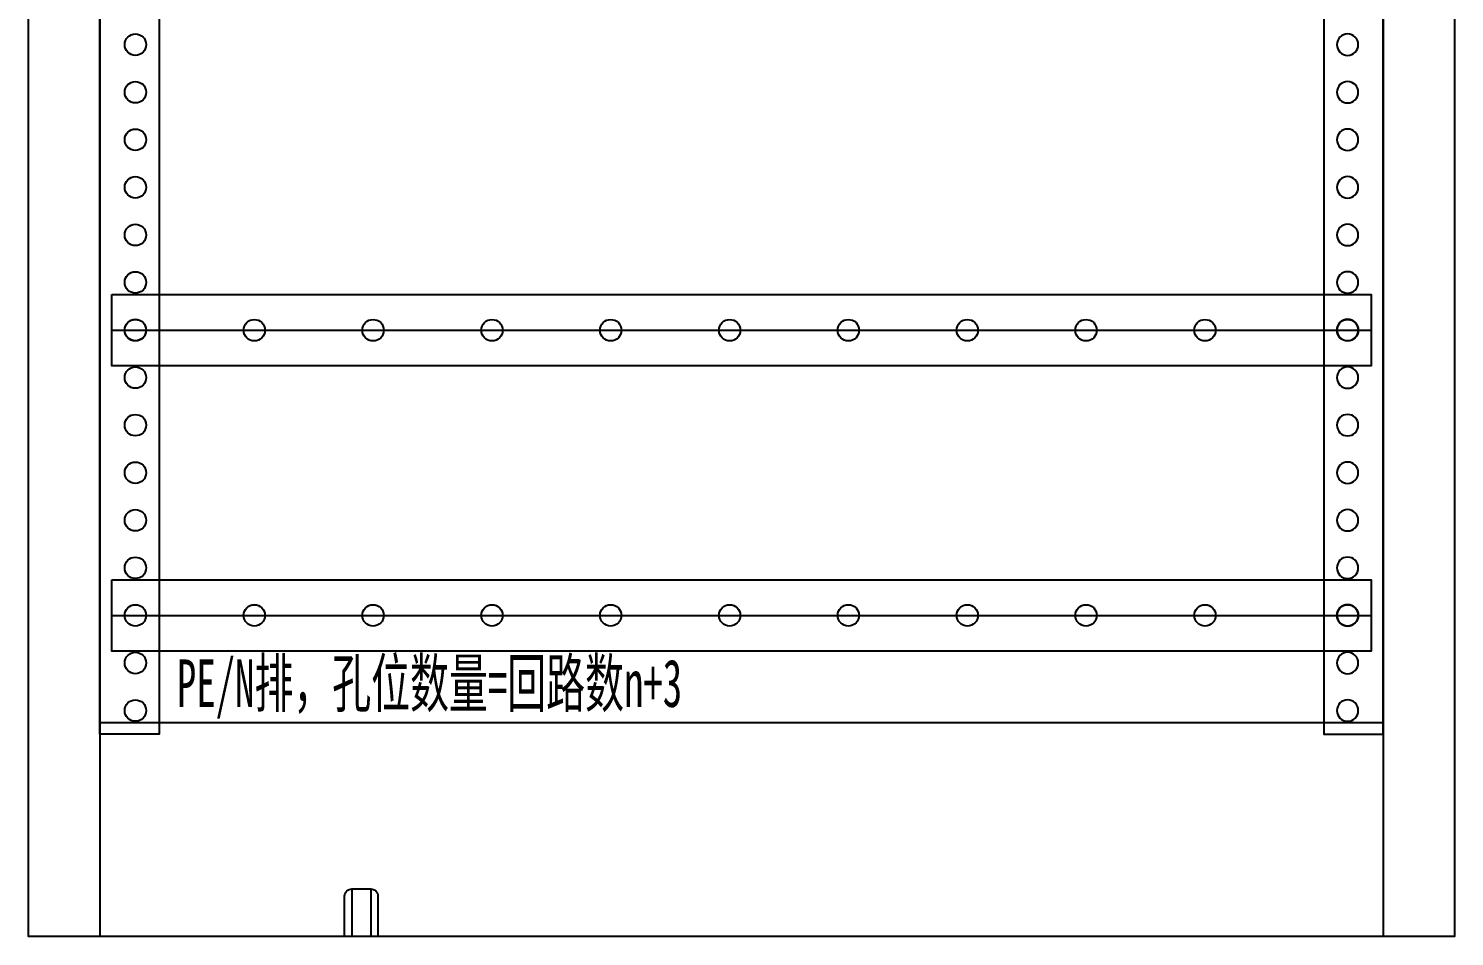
# Model space of a CAD drawing. Extents: x 1571297 to 1571897, y 398397 to 400197.
# Drawn here: x 1571297 to 1571897, y 398397 to 398779 of the extents above; entities that cross this region are included whole.
import ezdxf
from ezdxf.enums import TextEntityAlignment as Align

# ---------------------------------------------------------------- set-up
doc = ezdxf.new("R2010")
doc.units = 0
doc.header["$MEASUREMENT"] = 0
doc.linetypes.add('LYJS-XX', pattern=[0.35, 0.25, -0.1])
doc.layers.add('LY-JS-BJ', color=7, linetype='Continuous')
doc.layers.add('布置图', color=20, linetype='Continuous')
doc.styles.add('宋体', font='', dxfattribs={"width": 0.8, "height": 3.5})
doc.styles.get('宋体').set_extended_font_data('SimSun')

# ---------------------------------------------------------------- blocks, each defined once
blk = doc.blocks.new('*U24')
at = {"layer": 'LY-JS-BJ', "color": 6}
blk.add_circle((0, 0), 4.5, dxfattribs=at)
blk = doc.blocks.new('*U25')
at = {"layer": 'LY-JS-BJ', "color": 0, "linetype": 'ByBlock', "lineweight": -2, "transparency": 16777216}
for p in [(0, -1300), (0, -1320), (0, -1340), (0, -1360), (0, -1380), (0, -1400), (0, -1420), (0, -1440), (0, -1460), (0, -1480), (0, -1500), (0, -1520), (0, -1540), (0, -1560), (0, -1580)]:
    blk.add_blockref('*U24', p, dxfattribs=at)
blk = doc.blocks.new('*U26')
at = {"layer": 'LY-JS-BJ', "color": 0}
blk.add_circle((0, 0), 4.5, dxfattribs=at)
blk = doc.blocks.new('*U27')
at = {"layer": 'LY-JS-BJ', "color": 0, "linetype": 'ByBlock', "lineweight": -2, "transparency": 16777216}
for p in [(0, 0), (50, 0), (100, 0), (150, 0), (200, 0), (250, 0), (300, 0), (350, 0), (400, 0)]:
    blk.add_blockref('*U26', p, dxfattribs=at)
blk = doc.blocks.new('A$C7A207737')
at = {"layer": 'LY-JS-BJ', "color": 4, "linetype": 'LYJS-XX'}
for p, q in [((-10, 119.93), (520, 119.93)), ((-10, 0), (520, 0))]:
    blk.add_line(p, q, dxfattribs=at)
at = {"layer": 'LY-JS-BJ', "color": 0}
for points in [[(-10, 134.93), (520, 134.93), (520, 104.93), (-10, 104.93)], [(-10, 15), (520, 15), (520, -15), (-10, -15)]]:
    blk.add_lwpolyline(points, close=True, dxfattribs=at)
for centre in [(0, 119.93), (510, 119.93), (0, 0), (510, 0)]:
    blk.add_circle(centre, 4.5, dxfattribs=at)
for p in [(50, 119.93), (50, 0)]:
    blk.add_blockref('*U27', p, dxfattribs=at)
at = {"layer": 'LY-JS-BJ', "color": 4, "style": '宋体', "width": 0.6}
blk.add_text('PE/N排，孔位数量=回路数n+3', height=20, dxfattribs=at).set_placement((17.41, -28.5), align=Align.MIDDLE_LEFT)
blk = doc.blocks.new('*U29')
at = {"layer": 'LY-JS-BJ', "color": 6}
blk.add_circle((0, 0), 4.5, dxfattribs=at)
blk = doc.blocks.new('*U30')
at = {"layer": 'LY-JS-BJ', "color": 0, "linetype": 'ByBlock', "lineweight": -2, "transparency": 16777216}
for p in [(0, -1300), (0, -1320), (0, -1340), (0, -1360), (0, -1380), (0, -1400), (0, -1420), (0, -1440), (0, -1460), (0, -1480), (0, -1500), (0, -1520), (0, -1540), (0, -1560), (0, -1580)]:
    blk.add_blockref('*U29', p, dxfattribs=at)
blk = doc.blocks.new('A$C11EF57A1')
at = {"layer": 'LY-JS-BJ', "color": 0, "ltscale": 2}
for p, q in [((-4, 20), (-4, 0)), ((4, 20), (4, 0))]:
    blk.add_line(p, q, dxfattribs=at)
blk.add_lwpolyline([(-4, 20), (4, 20, -0.414214), (7, 17), (7, 0), (-7, 0), (-7, 17, -0.414214)], format="xyb", close=True, dxfattribs=at)

msp = doc.modelspace()

# ---------------------------------------------------------------- linework, layer by layer
at = {"layer": 'LY-JS-BJ', "color": 6, "ltscale": 50}
for points in [[(1571326.56, 400141.87), (1571326.56, 398396.87)], [(1571866.56, 400141.87), (1571866.56, 398396.87)], [(1571326.56, 398486.87), (1571866.56, 398486.87)]]:
    msp.add_lwpolyline(points, dxfattribs=at)
at = {"layer": 'LY-JS-BJ', "color": 6, "lineweight": -3}
for points in [[(1571351.56, 400081.87), (1571351.56, 398481.87), (1571326.56, 398481.87), (1571326.56, 400081.87)], [(1571841.56, 400081.87), (1571841.56, 398481.87), (1571866.56, 398481.87), (1571866.56, 400081.87)]]:
    msp.add_lwpolyline(points, close=True, dxfattribs=at)
at = {"layer": '布置图', "ltscale": 50}
msp.add_lwpolyline([(1571296.56, 400196.87), (1571896.56, 400196.87), (1571896.56, 398396.87), (1571296.56, 398396.87)], close=True, dxfattribs=at)

# ---------------------------------------------------------------- block references
at = {"layer": 'LY-JS-BJ', "color": 6, "lineweight": -3}
for name, p in [('*U30', (1571341.56, 400071.87)), ('A$C7A207737', (1571341.56, 398531.87))]:
    msp.add_blockref(name, p, dxfattribs=at)
at = {"layer": 'LY-JS-BJ', "color": 6, "lineweight": -3, "xscale": -1}
msp.add_blockref('*U25', (1571851.56, 400071.87), dxfattribs=at)
at = {"layer": 'LY-JS-BJ', "color": 6, "lineweight": -3, "ltscale": 2}
msp.add_blockref('A$C11EF57A1', (1571436.56, 398396.87), dxfattribs=at)

doc.saveas('drawing.dxf')
